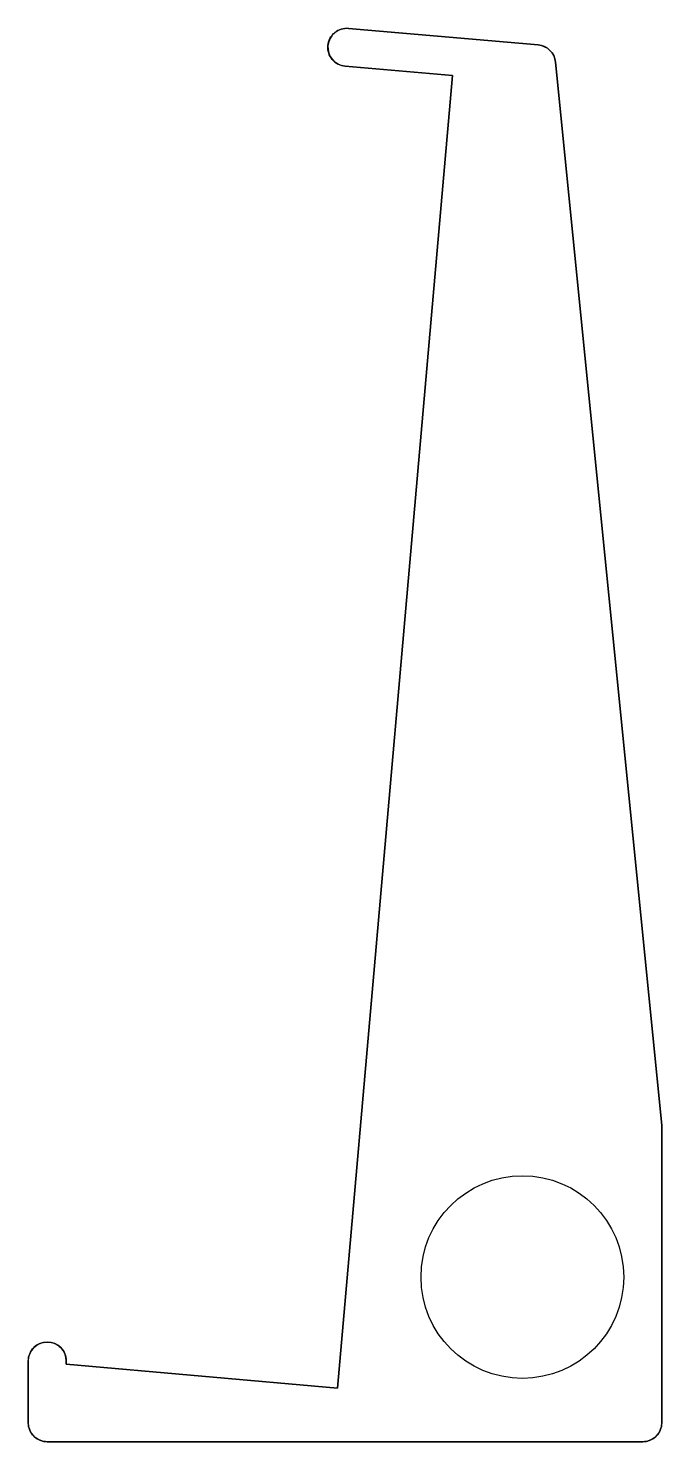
# Model space of a CAD drawing. Header units: millimetres. Extents: x 0 to 50, y 0 to 112.
import ezdxf

# ---------------------------------------------------------------- set-up
doc = ezdxf.new("R2010")
doc.units = ezdxf.units.MM
doc.layers.get('0').update_dxf_attribs({"lineweight": 25, "true_color": 0x000000})
doc.layers.add('render', color=14, linetype='Continuous', lineweight=25, true_color=0x800000)

msp = doc.modelspace()

# ---------------------------------------------------------------- linework, layer by layer
at = {"flags": 128}
msp.add_lwpolyline([(0, 1.5), (0, 6.37, -0.414214), (1.5, 7.87), (1.5, 7.87, -0.414214), (3, 6.37), (3, 6.11), (24.42, 4.24), (33.48, 107.84), (25.01, 108.58, -0.414214), (23.65, 110.21), (23.65, 110.21, -0.414214), (25.28, 111.57), (40.25, 110.26, -0.362063), (41.62, 108.91), (50, 25), (50, 1.5, -0.414214), (48.5, 0), (1.5, 0, -0.414214), (0, 1.5)], format="xyb", dxfattribs=at)
msp.add_circle((39, 13), 8)
at = {"layer": 'render'}
for p, q in [((40.25, 110.26), (25.28, 111.57)), ((25.01, 108.58), (33.48, 107.84)), ((50, 25), (41.62, 108.91)), ((33.48, 107.84), (24.42, 4.24)), ((50, 1.5), (50, 25)), ((0, 6.37), (0, 1.5)), ((3, 6.11), (3, 6.37)), ((24.42, 4.24), (3, 6.11)), ((1.5, 0), (48.5, 0))]:
    msp.add_line(p, q, dxfattribs=at)
msp.add_circle((39, 13), 8, dxfattribs=at)
for centre, start, end in [((25.15, 110.08), 85, 265), ((40.12, 108.77), 5.3862, 85), ((1.5, 6.37), 0, 180), ((1.5, 1.5), 180, 270), ((48.5, 1.5), 270, 0)]:
    msp.add_arc(centre, 1.5, start, end, dxfattribs=at)

doc.saveas('drawing.dxf')
